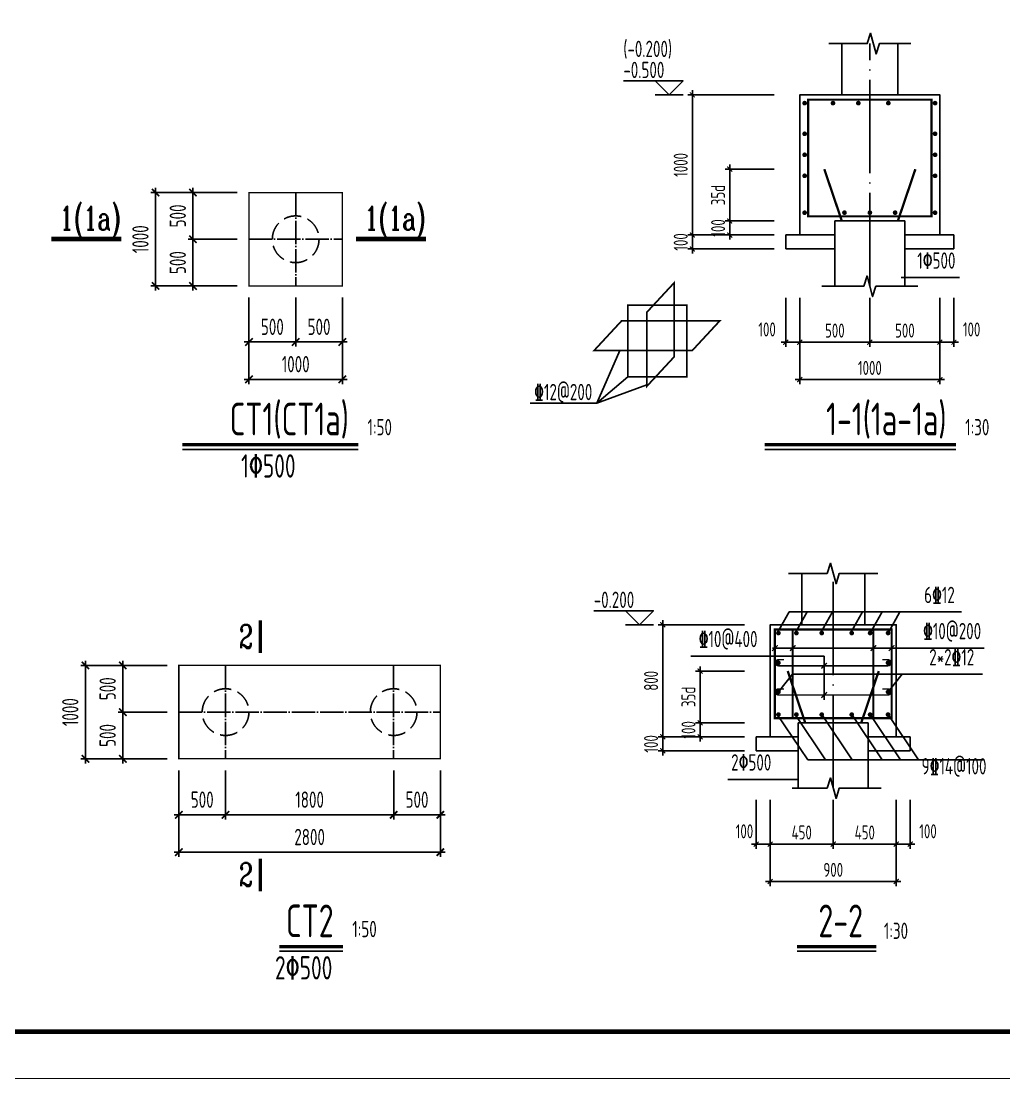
# Model space of a CAD drawing. Extents: x 297659 to 993057, y 192802 to 252212.
# Drawn here: x 608601 to 629644, y 192812 to 215464 of the extents above; entities that cross this region are included whole.
import ezdxf
from ezdxf.enums import TextEntityAlignment as Align

# ---------------------------------------------------------------- set-up
doc = ezdxf.new("R2010")
doc.units = 0
doc.header["$LTSCALE"] = 1000
doc.linetypes.add('DASH', pattern=[0.35, 0.25, -0.1])
doc.linetypes.add('DOTE', pattern=[2.42, 2, -0.2, 0.02, -0.2])
doc.layers.get('0').update_dxf_attribs({"linetype": 'CONTINUOUS'})
doc.layers.get('DEFPOINTS').update_dxf_attribs({"linetype": 'CONTINUOUS'})
for name, color, linetype in [('AXIS', 8, 'DOTE'), ('COLU', 7, 'CONTINUOUS'), ('CT', 255, 'CONTINUOUS'), ('DIM', 3, 'CONTINUOUS'), ('FRAME', 3, 'CONTINUOUS'), ('TEXT', 7, 'CONTINUOUS'), ('THIN', 7, 'CONTINUOUS'), ('ZJ', 1, 'CONTINUOUS'), ('填充', 8, 'CONTINUOUS')]:
    doc.layers.add(name, color=color, linetype=linetype)
doc.layers.add('rein', color=1, linetype='CONTINUOUS', lineweight=18)
doc.styles.add('COMPLEX', font='COMPLEX')
doc.styles.add('TSSD_Dimension', font='tssdeng.shx', dxfattribs={"width": 0.7, "bigfont": 'hztxt.shx'})
doc.styles.add('TSSD_Label', font='tssdeng.shx', dxfattribs={"width": 0.7, "bigfont": 'aHzTXT.shx'})
doc.styles.add('TSSD_Rein', font='tssdeng.shx', dxfattribs={"width": 0.7, "bigfont": 'hztxt.shx'})
doc.dimstyles.new('TSSD_30_100', dxfattribs={"dimtxt": 300, "dimasz": 100, "dimexe": 100, "dimexo": 250, "dimgap": 100, "dimtad": 1, "dimdec": 0, "dimlfac": 0.333333, "dimzin": 0, "dimdsep": 46, "dimtxsty": 'TSSD_Dimension', "dimblk": 'ARCHTICK', "dimcen": 0, "dimdle": 100, "dimclrt": 7, "dimadec": 0, "dimazin": 0, "dimtfac": 1, "dimtdec": 0, "dimtix": 1, "dimtmove": 2, "dimatfit": 3, "dimfxl": 100, "dimtolj": 1, "dimtzin": 0, "dimarcsym": 0})
doc.dimstyles.new('TSSD_50_100', dxfattribs={"dimtxt": 350, "dimasz": 150, "dimexe": 100, "dimexo": 250, "dimgap": 150, "dimtad": 1, "dimdec": 0, "dimlfac": 0.5, "dimzin": 0, "dimdsep": 46, "dimtxsty": 'TSSD_Dimension', "dimblk": 'ARCHTICK', "dimcen": 0, "dimdle": 100, "dimclrd": 3, "dimclre": 3, "dimclrt": 7, "dimadec": 0, "dimazin": 0, "dimtfac": 1, "dimtdec": 0, "dimtix": 1, "dimtmove": 2, "dimatfit": 3, "dimfxl": 100, "dimtolj": 1, "dimtzin": 0, "dimarcsym": 0})

# ---------------------------------------------------------------- blocks, each defined once
blk = doc.blocks.new('A$C2F0C53E4')
at = {"layer": 'FRAME'}
for points in [[(10, 42010, 20, 20, 0), (10, 10, 20, 20, 0), (59410, 10, 20, 20, 0), (59410, 42010, 20, 20, 0)], [(2510, 41010, 100, 100, 0), (2510, 1010, 100, 100, 0), (58410, 1010, 100, 100, 0), (58410, 41010, 100, 100, 0)]]:
    blk.add_lwpolyline(points, format="xyseb", close=True, dxfattribs=at)
blk = doc.blocks.new('_ARCHTICK')
at = {"color": 0}
blk.add_lwpolyline([(-0.53, -0.53, 0.25, 0.25, 0), (0.53, 0.53, 0.5, 0.5, 0)], format="xyseb", dxfattribs=at)
blk = doc.blocks.new('*D22')
at = {"layer": 'DEFPOINTS', "color": 0}
for p in [(613480, 209793), (614480, 209793), (613480, 208593)]:
    blk.add_point(p, dxfattribs=at)
at = {"layer": 'DIM', "color": 3, "lineweight": -2}
for p, q in [((613480, 209543), (613480, 208493)), ((614480, 209543), (614480, 208493)), ((614580, 208593), (613380, 208593))]:
    blk.add_line(p, q, dxfattribs=at)
at = {"layer": 'DIM', "color": 3, "lineweight": -2, "xscale": 150, "yscale": 150, "zscale": 150, "rotation": 180}
blk.add_blockref('_ARCHTICK', (613480, 208593), dxfattribs=at)
at = {"layer": 'DIM', "color": 3, "lineweight": -2, "xscale": 150, "yscale": 150, "zscale": 150}
blk.add_blockref('_ARCHTICK', (614480, 208593), dxfattribs=at)
at = {"layer": 'DIM', "color": 7, "insert": (613980, 208918), "char_height": 350, "attachment_point": 5, "style": 'TSSD_Dimension'}
blk.add_mtext('\\A1;500', dxfattribs=at)
blk = doc.blocks.new('*D23')
at = {"layer": 'DEFPOINTS', "color": 0}
for p in [(614480, 209793), (615480, 209793), (615480, 208593)]:
    blk.add_point(p, dxfattribs=at)
at = {"layer": 'DIM', "color": 3, "lineweight": -2}
for p, q in [((614480, 209543), (614480, 208493)), ((615480, 209543), (615480, 208493)), ((614380, 208593), (615580, 208593))]:
    blk.add_line(p, q, dxfattribs=at)
at = {"layer": 'DIM', "color": 3, "lineweight": -2, "xscale": 150, "yscale": 150, "zscale": 150, "rotation": 180}
blk.add_blockref('_ARCHTICK', (614480, 208593), dxfattribs=at)
at = {"layer": 'DIM', "color": 3, "lineweight": -2, "xscale": 150, "yscale": 150, "zscale": 150}
blk.add_blockref('_ARCHTICK', (615480, 208593), dxfattribs=at)
at = {"layer": 'DIM', "color": 7, "insert": (614980, 208918), "char_height": 350, "attachment_point": 5, "style": 'TSSD_Dimension'}
blk.add_mtext('\\A1;500', dxfattribs=at)
blk = doc.blocks.new('*D24')
at = {"layer": 'DEFPOINTS', "color": 0}
for p in [(613480, 209793), (615480, 209793), (615480, 207793)]:
    blk.add_point(p, dxfattribs=at)
at = {"layer": 'DIM', "color": 3, "lineweight": -2}
for p, q in [((613480, 209543), (613480, 207693)), ((615480, 209543), (615480, 207693)), ((613380, 207793), (615580, 207793))]:
    blk.add_line(p, q, dxfattribs=at)
at = {"layer": 'DIM', "color": 3, "lineweight": -2, "xscale": 150, "yscale": 150, "zscale": 150, "rotation": 180}
blk.add_blockref('_ARCHTICK', (613480, 207793), dxfattribs=at)
at = {"layer": 'DIM', "color": 3, "lineweight": -2, "xscale": 150, "yscale": 150, "zscale": 150}
blk.add_blockref('_ARCHTICK', (615480, 207793), dxfattribs=at)
at = {"layer": 'DIM', "color": 7, "insert": (614480, 208118), "char_height": 350, "attachment_point": 5, "style": 'TSSD_Dimension'}
blk.add_mtext('\\A1;1000', dxfattribs=at)
blk = doc.blocks.new('*D25')
at = {"layer": 'DEFPOINTS', "color": 0}
for p in [(612280, 211793), (613480, 211793), (613480, 210793)]:
    blk.add_point(p, dxfattribs=at)
at = {"layer": 'DIM', "color": 3, "lineweight": -2}
for p, q in [((612280, 210693), (612280, 211893)), ((613230, 211793), (612180, 211793)), ((613230, 210793), (612180, 210793))]:
    blk.add_line(p, q, dxfattribs=at)
at = {"layer": 'DIM', "color": 3, "lineweight": -2, "xscale": 150, "yscale": 150, "zscale": 150}
for p, rotation in [((612280, 211793), 90), ((612280, 210793), 270)]:
    blk.add_blockref('_ARCHTICK', p, dxfattribs=dict(at, rotation=rotation))
at = {"layer": 'DIM', "color": 7, "insert": (611955, 211293), "char_height": 350, "attachment_point": 5, "rotation": 90, "style": 'TSSD_Dimension'}
blk.add_mtext('\\A1;500', dxfattribs=at)
blk = doc.blocks.new('*D26')
at = {"layer": 'DEFPOINTS', "color": 0}
for p in [(613480, 210793), (612280, 209793), (613480, 209793)]:
    blk.add_point(p, dxfattribs=at)
at = {"layer": 'DIM', "color": 3, "lineweight": -2}
for p, q in [((613230, 210793), (612180, 210793)), ((612280, 210893), (612280, 209693)), ((613230, 209793), (612180, 209793))]:
    blk.add_line(p, q, dxfattribs=at)
at = {"layer": 'DIM', "color": 3, "lineweight": -2, "xscale": 150, "yscale": 150, "zscale": 150}
for p, rotation in [((612280, 210793), 90), ((612280, 209793), 270)]:
    blk.add_blockref('_ARCHTICK', p, dxfattribs=dict(at, rotation=rotation))
at = {"layer": 'DIM', "color": 7, "insert": (611955, 210293), "char_height": 350, "attachment_point": 5, "rotation": 90, "style": 'TSSD_Dimension'}
blk.add_mtext('\\A1;500', dxfattribs=at)
blk = doc.blocks.new('*D27')
at = {"layer": 'DEFPOINTS', "color": 0}
for p in [(613480, 211793), (611480, 209793), (613480, 209793)]:
    blk.add_point(p, dxfattribs=at)
at = {"layer": 'DIM', "color": 3, "lineweight": -2}
for p, q in [((611480, 211893), (611480, 209693)), ((613230, 211793), (611380, 211793)), ((613230, 209793), (611380, 209793))]:
    blk.add_line(p, q, dxfattribs=at)
at = {"layer": 'DIM', "color": 3, "lineweight": -2, "xscale": 150, "yscale": 150, "zscale": 150}
for p, rotation in [((611480, 211793), 90), ((611480, 209793), 270)]:
    blk.add_blockref('_ARCHTICK', p, dxfattribs=dict(at, rotation=rotation))
at = {"layer": 'DIM', "color": 7, "insert": (611155, 210793), "char_height": 350, "attachment_point": 5, "rotation": 90, "style": 'TSSD_Dimension'}
blk.add_mtext('\\A1;1000', dxfattribs=at)
blk = doc.blocks.new('*D28')
at = {"layer": 'DEFPOINTS', "color": 0}
for p in [(622975, 210885), (624975, 210885), (624975, 210585)]:
    blk.add_point(p, dxfattribs=at)
at = {"layer": 'DIM', "color": 0, "lineweight": -2}
for p, q in [((622975, 210885), (622975, 210985)), ((624725, 210885), (622875, 210885)), ((622975, 210585), (622975, 210885)), ((624725, 210585), (622875, 210585)), ((622975, 210585), (622975, 210485))]:
    blk.add_line(p, q, dxfattribs=at)
at = {"layer": 'DIM', "color": 0, "lineweight": -2, "xscale": 100, "yscale": 100, "zscale": 100}
for p, rotation in [((622975, 210885), 270), ((622975, 210585), 90)]:
    blk.add_blockref('_ARCHTICK', p, dxfattribs=dict(at, rotation=rotation))
at = {"layer": 'DIM', "color": 7, "insert": (622725, 210735), "char_height": 300, "attachment_point": 5, "rotation": 90, "style": 'TSSD_Dimension'}
blk.add_mtext('\\A1;100', dxfattribs=at)
blk = doc.blocks.new('*D29')
at = {"layer": 'DEFPOINTS', "color": 0}
for p in [(623775, 211185), (624975, 211185), (624975, 210885)]:
    blk.add_point(p, dxfattribs=at)
at = {"layer": 'DIM', "color": 0, "lineweight": -2}
for p, q in [((624725, 211185), (623675, 211185)), ((623775, 211185), (623775, 211285)), ((623775, 210885), (623775, 211185)), ((624725, 210885), (623675, 210885)), ((623775, 210885), (623775, 210785))]:
    blk.add_line(p, q, dxfattribs=at)
at = {"layer": 'DIM', "color": 0, "lineweight": -2, "xscale": 100, "yscale": 100, "zscale": 100}
for p, rotation in [((623775, 211185), 270), ((623775, 210885), 90)]:
    blk.add_blockref('_ARCHTICK', p, dxfattribs=dict(at, rotation=rotation))
at = {"layer": 'DIM', "color": 7, "insert": (623525, 211035), "char_height": 300, "attachment_point": 5, "rotation": 90, "style": 'TSSD_Dimension'}
blk.add_mtext('\\A1;100', dxfattribs=at)
blk = doc.blocks.new('*D30')
at = {"layer": 'DEFPOINTS', "color": 0}
for p in [(622975, 213885), (624975, 213885), (624975, 210885)]:
    blk.add_point(p, dxfattribs=at)
at = {"layer": 'DIM', "color": 0, "lineweight": -2}
for p, q in [((624725, 213885), (622875, 213885)), ((622975, 210785), (622975, 213985)), ((624725, 210885), (622875, 210885))]:
    blk.add_line(p, q, dxfattribs=at)
at = {"layer": 'DIM', "color": 0, "lineweight": -2, "xscale": 100, "yscale": 100, "zscale": 100}
for p, rotation in [((622975, 213885), 90), ((622975, 210885), 270)]:
    blk.add_blockref('_ARCHTICK', p, dxfattribs=dict(at, rotation=rotation))
at = {"layer": 'DIM', "color": 7, "insert": (622725, 212385), "char_height": 300, "attachment_point": 5, "rotation": 90, "style": 'TSSD_Dimension'}
blk.add_mtext('\\A1;1000', dxfattribs=at)
blk = doc.blocks.new('*D31')
at = {"layer": 'DEFPOINTS', "color": 0}
for p in [(623775, 212294), (624975, 212294), (624975, 211185)]:
    blk.add_point(p, dxfattribs=at)
at = {"layer": 'DIM', "color": 0, "lineweight": -2}
for p, q in [((624725, 212294), (623675, 212294)), ((623775, 211085), (623775, 212394)), ((624725, 211185), (623675, 211185))]:
    blk.add_line(p, q, dxfattribs=at)
at = {"layer": 'DIM', "color": 0, "lineweight": -2, "xscale": 100, "yscale": 100, "zscale": 100}
for p, rotation in [((623775, 212294), 90), ((623775, 211185), 270)]:
    blk.add_blockref('_ARCHTICK', p, dxfattribs=dict(at, rotation=rotation))
at = {"layer": 'DIM', "color": 7, "insert": (623525, 211739), "char_height": 300, "attachment_point": 5, "rotation": 90, "style": 'TSSD_Dimension'}
blk.add_mtext('\\A1;35d', dxfattribs=at)
blk = doc.blocks.new('*D32')
at = {"layer": 'DEFPOINTS', "color": 0}
for p in [(625275, 209787), (626775, 209787), (626775, 208587)]:
    blk.add_point(p, dxfattribs=at)
at = {"layer": 'DIM', "color": 0, "lineweight": -2}
for p, q in [((625275, 209537), (625275, 208487)), ((626775, 209537), (626775, 208487)), ((625175, 208587), (626875, 208587))]:
    blk.add_line(p, q, dxfattribs=at)
at = {"layer": 'DIM', "color": 0, "lineweight": -2, "xscale": 100, "yscale": 100, "zscale": 100, "rotation": 180}
blk.add_blockref('_ARCHTICK', (625275, 208587), dxfattribs=at)
at = {"layer": 'DIM', "color": 0, "lineweight": -2, "xscale": 100, "yscale": 100, "zscale": 100}
blk.add_blockref('_ARCHTICK', (626775, 208587), dxfattribs=at)
at = {"layer": 'DIM', "color": 7, "insert": (626025, 208837), "char_height": 300, "attachment_point": 5, "style": 'TSSD_Dimension'}
blk.add_mtext('\\A1;500', dxfattribs=at)
blk = doc.blocks.new('*D33')
at = {"layer": 'DEFPOINTS', "color": 0}
for p in [(626775, 209787), (628275, 209787), (628275, 208587)]:
    blk.add_point(p, dxfattribs=at)
at = {"layer": 'DIM', "color": 0, "lineweight": -2}
for p, q in [((626775, 209537), (626775, 208487)), ((628275, 209537), (628275, 208487)), ((626675, 208587), (628375, 208587))]:
    blk.add_line(p, q, dxfattribs=at)
at = {"layer": 'DIM', "color": 0, "lineweight": -2, "xscale": 100, "yscale": 100, "zscale": 100, "rotation": 180}
blk.add_blockref('_ARCHTICK', (626775, 208587), dxfattribs=at)
at = {"layer": 'DIM', "color": 0, "lineweight": -2, "xscale": 100, "yscale": 100, "zscale": 100}
blk.add_blockref('_ARCHTICK', (628275, 208587), dxfattribs=at)
at = {"layer": 'DIM', "color": 7, "insert": (627525, 208837), "char_height": 300, "attachment_point": 5, "style": 'TSSD_Dimension'}
blk.add_mtext('\\A1;500', dxfattribs=at)
blk = doc.blocks.new('*D34')
at = {"layer": 'DEFPOINTS', "color": 0}
for p in [(628275, 209787), (628575, 209787), (628275, 208587)]:
    blk.add_point(p, dxfattribs=at)
at = {"layer": 'DIM', "color": 0, "lineweight": -2}
for p, q in [((628275, 209537), (628275, 208487)), ((628575, 209537), (628575, 208487)), ((628675, 208587), (628175, 208587))]:
    blk.add_line(p, q, dxfattribs=at)
at = {"layer": 'DIM', "color": 0, "lineweight": -2, "xscale": 100, "yscale": 100, "zscale": 100, "rotation": 180}
blk.add_blockref('_ARCHTICK', (628275, 208587), dxfattribs=at)
at = {"layer": 'DIM', "color": 0, "lineweight": -2, "xscale": 100, "yscale": 100, "zscale": 100}
blk.add_blockref('_ARCHTICK', (628575, 208587), dxfattribs=at)
at = {"layer": 'DIM', "color": 7, "insert": (628954, 208862), "char_height": 300, "attachment_point": 5, "style": 'TSSD_Dimension'}
blk.add_mtext('\\A1;100', dxfattribs=at)
blk = doc.blocks.new('*D35')
at = {"layer": 'DEFPOINTS', "color": 0}
for p in [(624975, 209787), (625275, 209787), (625275, 208587)]:
    blk.add_point(p, dxfattribs=at)
at = {"layer": 'DIM', "color": 0, "lineweight": -2}
for p, q in [((624975, 209537), (624975, 208487)), ((625275, 209537), (625275, 208487)), ((624875, 208587), (625375, 208587))]:
    blk.add_line(p, q, dxfattribs=at)
at = {"layer": 'DIM', "color": 0, "lineweight": -2, "xscale": 100, "yscale": 100, "zscale": 100, "rotation": 180}
blk.add_blockref('_ARCHTICK', (624975, 208587), dxfattribs=at)
at = {"layer": 'DIM', "color": 0, "lineweight": -2, "xscale": 100, "yscale": 100, "zscale": 100}
blk.add_blockref('_ARCHTICK', (625275, 208587), dxfattribs=at)
at = {"layer": 'DIM', "color": 7, "insert": (624574, 208862), "char_height": 300, "attachment_point": 5, "style": 'TSSD_Dimension'}
blk.add_mtext('\\A1;100', dxfattribs=at)
blk = doc.blocks.new('*D36')
at = {"layer": 'DEFPOINTS', "color": 0}
for p in [(625275, 209787), (628275, 209787), (628275, 207787)]:
    blk.add_point(p, dxfattribs=at)
at = {"layer": 'DIM', "color": 0, "lineweight": -2}
for p, q in [((625275, 209537), (625275, 207687)), ((628275, 209537), (628275, 207687)), ((625175, 207787), (628375, 207787))]:
    blk.add_line(p, q, dxfattribs=at)
at = {"layer": 'DIM', "color": 0, "lineweight": -2, "xscale": 100, "yscale": 100, "zscale": 100, "rotation": 180}
blk.add_blockref('_ARCHTICK', (625275, 207787), dxfattribs=at)
at = {"layer": 'DIM', "color": 0, "lineweight": -2, "xscale": 100, "yscale": 100, "zscale": 100}
blk.add_blockref('_ARCHTICK', (628275, 207787), dxfattribs=at)
at = {"layer": 'DIM', "color": 7, "insert": (626775, 208037), "char_height": 300, "attachment_point": 5, "style": 'TSSD_Dimension'}
blk.add_mtext('\\A1;1000', dxfattribs=at)
blk = doc.blocks.new('*D61')
at = {"layer": 'DEFPOINTS', "color": 0}
for p in [(611978, 199666), (612978, 199666), (611978, 198466)]:
    blk.add_point(p, dxfattribs=at)
at = {"layer": 'DIM', "color": 3, "lineweight": -2}
for p, q in [((611978, 199416), (611978, 198366)), ((612978, 199416), (612978, 198366)), ((613078, 198466), (611878, 198466))]:
    blk.add_line(p, q, dxfattribs=at)
at = {"layer": 'DIM', "color": 3, "lineweight": -2, "xscale": 150, "yscale": 150, "zscale": 150, "rotation": 180}
blk.add_blockref('_ARCHTICK', (611978, 198466), dxfattribs=at)
at = {"layer": 'DIM', "color": 3, "lineweight": -2, "xscale": 150, "yscale": 150, "zscale": 150}
blk.add_blockref('_ARCHTICK', (612978, 198466), dxfattribs=at)
at = {"layer": 'DIM', "color": 7, "insert": (612478, 198791), "char_height": 350, "attachment_point": 5, "style": 'TSSD_Dimension'}
blk.add_mtext('\\A1;500', dxfattribs=at)
blk = doc.blocks.new('*D62')
at = {"layer": 'DEFPOINTS', "color": 0}
for p in [(616578, 199666), (617578, 199666), (617578, 198466)]:
    blk.add_point(p, dxfattribs=at)
at = {"layer": 'DIM', "color": 3, "lineweight": -2}
for p, q in [((616578, 199416), (616578, 198366)), ((617578, 199416), (617578, 198366)), ((616478, 198466), (617678, 198466))]:
    blk.add_line(p, q, dxfattribs=at)
at = {"layer": 'DIM', "color": 3, "lineweight": -2, "xscale": 150, "yscale": 150, "zscale": 150, "rotation": 180}
blk.add_blockref('_ARCHTICK', (616578, 198466), dxfattribs=at)
at = {"layer": 'DIM', "color": 3, "lineweight": -2, "xscale": 150, "yscale": 150, "zscale": 150}
blk.add_blockref('_ARCHTICK', (617578, 198466), dxfattribs=at)
at = {"layer": 'DIM', "color": 7, "insert": (617078, 198791), "char_height": 350, "attachment_point": 5, "style": 'TSSD_Dimension'}
blk.add_mtext('\\A1;500', dxfattribs=at)
blk = doc.blocks.new('*D63')
at = {"layer": 'DEFPOINTS', "color": 0}
for p in [(611978, 199666), (617578, 199666), (617578, 197666)]:
    blk.add_point(p, dxfattribs=at)
at = {"layer": 'DIM', "color": 3, "lineweight": -2}
for p, q in [((611978, 199416), (611978, 197566)), ((617578, 199416), (617578, 197566)), ((611878, 197666), (617678, 197666))]:
    blk.add_line(p, q, dxfattribs=at)
at = {"layer": 'DIM', "color": 3, "lineweight": -2, "xscale": 150, "yscale": 150, "zscale": 150, "rotation": 180}
blk.add_blockref('_ARCHTICK', (611978, 197666), dxfattribs=at)
at = {"layer": 'DIM', "color": 3, "lineweight": -2, "xscale": 150, "yscale": 150, "zscale": 150}
blk.add_blockref('_ARCHTICK', (617578, 197666), dxfattribs=at)
at = {"layer": 'DIM', "color": 7, "insert": (614778, 197991), "char_height": 350, "attachment_point": 5, "style": 'TSSD_Dimension'}
blk.add_mtext('\\A1;2800', dxfattribs=at)
blk = doc.blocks.new('*D64')
at = {"layer": 'DEFPOINTS', "color": 0}
for p in [(610778, 201666), (611978, 201666), (611978, 200666)]:
    blk.add_point(p, dxfattribs=at)
at = {"layer": 'DIM', "color": 3, "lineweight": -2}
for p, q in [((611728, 201666), (610678, 201666)), ((610778, 200566), (610778, 201766)), ((611728, 200666), (610678, 200666))]:
    blk.add_line(p, q, dxfattribs=at)
at = {"layer": 'DIM', "color": 3, "lineweight": -2, "xscale": 150, "yscale": 150, "zscale": 150}
for p, rotation in [((610778, 201666), 90), ((610778, 200666), 270)]:
    blk.add_blockref('_ARCHTICK', p, dxfattribs=dict(at, rotation=rotation))
at = {"layer": 'DIM', "color": 7, "insert": (610453, 201166), "char_height": 350, "attachment_point": 5, "rotation": 90, "style": 'TSSD_Dimension'}
blk.add_mtext('\\A1;500', dxfattribs=at)
blk = doc.blocks.new('*D65')
at = {"layer": 'DEFPOINTS', "color": 0}
for p in [(611978, 200666), (610778, 199666), (611978, 199666)]:
    blk.add_point(p, dxfattribs=at)
at = {"layer": 'DIM', "color": 3, "lineweight": -2}
for p, q in [((610778, 200766), (610778, 199566)), ((611728, 200666), (610678, 200666)), ((611728, 199666), (610678, 199666))]:
    blk.add_line(p, q, dxfattribs=at)
at = {"layer": 'DIM', "color": 3, "lineweight": -2, "xscale": 150, "yscale": 150, "zscale": 150}
for p, rotation in [((610778, 200666), 90), ((610778, 199666), 270)]:
    blk.add_blockref('_ARCHTICK', p, dxfattribs=dict(at, rotation=rotation))
at = {"layer": 'DIM', "color": 7, "insert": (610453, 200166), "char_height": 350, "attachment_point": 5, "rotation": 90, "style": 'TSSD_Dimension'}
blk.add_mtext('\\A1;500', dxfattribs=at)
blk = doc.blocks.new('*D66')
at = {"layer": 'DEFPOINTS', "color": 0}
for p in [(611978, 201666), (609978, 199666), (611978, 199666)]:
    blk.add_point(p, dxfattribs=at)
at = {"layer": 'DIM', "color": 3, "lineweight": -2}
for p, q in [((611728, 201666), (609878, 201666)), ((609978, 201766), (609978, 199566)), ((611728, 199666), (609878, 199666))]:
    blk.add_line(p, q, dxfattribs=at)
at = {"layer": 'DIM', "color": 3, "lineweight": -2, "xscale": 150, "yscale": 150, "zscale": 150}
for p, rotation in [((609978, 201666), 90), ((609978, 199666), 270)]:
    blk.add_blockref('_ARCHTICK', p, dxfattribs=dict(at, rotation=rotation))
at = {"layer": 'DIM', "color": 7, "insert": (609653, 200666), "char_height": 350, "attachment_point": 5, "rotation": 90, "style": 'TSSD_Dimension'}
blk.add_mtext('\\A1;1000', dxfattribs=at)
blk = doc.blocks.new('*D67')
at = {"layer": 'DEFPOINTS', "color": 0}
for p in [(612978, 199666), (616578, 199666), (616578, 198466)]:
    blk.add_point(p, dxfattribs=at)
at = {"layer": 'DIM', "color": 3, "lineweight": -2}
for p, q in [((612978, 199416), (612978, 198366)), ((616578, 199416), (616578, 198366)), ((612878, 198466), (616678, 198466))]:
    blk.add_line(p, q, dxfattribs=at)
at = {"layer": 'DIM', "color": 3, "lineweight": -2, "xscale": 150, "yscale": 150, "zscale": 150, "rotation": 180}
blk.add_blockref('_ARCHTICK', (612978, 198466), dxfattribs=at)
at = {"layer": 'DIM', "color": 3, "lineweight": -2, "xscale": 150, "yscale": 150, "zscale": 150}
blk.add_blockref('_ARCHTICK', (616578, 198466), dxfattribs=at)
at = {"layer": 'DIM', "color": 7, "insert": (614778, 198791), "char_height": 350, "attachment_point": 5, "style": 'TSSD_Dimension'}
blk.add_mtext('\\A1;1800', dxfattribs=at)
blk = doc.blocks.new('*D68')
at = {"layer": 'DEFPOINTS', "color": 0}
for p in [(622340, 200136), (624341, 200136), (624341, 199836)]:
    blk.add_point(p, dxfattribs=at)
at = {"layer": 'DIM', "color": 0, "lineweight": -2}
for p, q in [((624091, 200136), (622240, 200136)), ((622340, 200136), (622340, 200236)), ((622340, 199836), (622340, 200136)), ((624091, 199836), (622240, 199836)), ((622340, 199836), (622340, 199736))]:
    blk.add_line(p, q, dxfattribs=at)
at = {"layer": 'DIM', "color": 0, "lineweight": -2, "xscale": 100, "yscale": 100, "zscale": 100}
for p, rotation in [((622340, 200136), 270), ((622340, 199836), 90)]:
    blk.add_blockref('_ARCHTICK', p, dxfattribs=dict(at, rotation=rotation))
at = {"layer": 'DIM', "color": 7, "insert": (622090, 199986), "char_height": 300, "attachment_point": 5, "rotation": 90, "style": 'TSSD_Dimension'}
blk.add_mtext('\\A1;100', dxfattribs=at)
blk = doc.blocks.new('*D69')
at = {"layer": 'DEFPOINTS', "color": 0}
for p in [(623141, 200436), (624341, 200436), (624341, 200136)]:
    blk.add_point(p, dxfattribs=at)
at = {"layer": 'DIM', "color": 0, "lineweight": -2}
for p, q in [((623141, 200436), (623141, 200536)), ((624091, 200436), (623041, 200436)), ((623141, 200136), (623141, 200436)), ((624091, 200136), (623041, 200136)), ((623141, 200136), (623141, 200036))]:
    blk.add_line(p, q, dxfattribs=at)
at = {"layer": 'DIM', "color": 0, "lineweight": -2, "xscale": 100, "yscale": 100, "zscale": 100}
for p, rotation in [((623141, 200436), 270), ((623141, 200136), 90)]:
    blk.add_blockref('_ARCHTICK', p, dxfattribs=dict(at, rotation=rotation))
at = {"layer": 'DIM', "color": 7, "insert": (622891, 200286), "char_height": 300, "attachment_point": 5, "rotation": 90, "style": 'TSSD_Dimension'}
blk.add_mtext('\\A1;100', dxfattribs=at)
blk = doc.blocks.new('*D70')
at = {"layer": 'DEFPOINTS', "color": 0}
for p in [(622340, 202536), (624341, 202536), (624341, 200136)]:
    blk.add_point(p, dxfattribs=at)
at = {"layer": 'DIM', "color": 0, "lineweight": -2}
for p, q in [((624091, 202536), (622240, 202536)), ((622340, 200036), (622340, 202636)), ((624091, 200136), (622240, 200136))]:
    blk.add_line(p, q, dxfattribs=at)
at = {"layer": 'DIM', "color": 0, "lineweight": -2, "xscale": 100, "yscale": 100, "zscale": 100}
for p, rotation in [((622340, 202536), 90), ((622340, 200136), 270)]:
    blk.add_blockref('_ARCHTICK', p, dxfattribs=dict(at, rotation=rotation))
at = {"layer": 'DIM', "color": 7, "insert": (622090, 201336), "char_height": 300, "attachment_point": 5, "rotation": 90, "style": 'TSSD_Dimension'}
blk.add_mtext('\\A1;800', dxfattribs=at)
blk = doc.blocks.new('*D71')
at = {"layer": 'DEFPOINTS', "color": 0}
for p in [(623141, 201545), (624341, 201545), (624341, 200436)]:
    blk.add_point(p, dxfattribs=at)
at = {"layer": 'DIM', "color": 0, "lineweight": -2}
for p, q in [((623141, 200336), (623141, 201645)), ((624091, 201545), (623041, 201545)), ((624091, 200436), (623041, 200436))]:
    blk.add_line(p, q, dxfattribs=at)
at = {"layer": 'DIM', "color": 0, "lineweight": -2, "xscale": 100, "yscale": 100, "zscale": 100}
for p, rotation in [((623141, 201545), 90), ((623141, 200436), 270)]:
    blk.add_blockref('_ARCHTICK', p, dxfattribs=dict(at, rotation=rotation))
at = {"layer": 'DIM', "color": 7, "insert": (622891, 200991), "char_height": 300, "attachment_point": 5, "rotation": 90, "style": 'TSSD_Dimension'}
blk.add_mtext('\\A1;35d', dxfattribs=at)
blk = doc.blocks.new('*D72')
at = {"layer": 'DEFPOINTS', "color": 0}
for p in [(624641, 199038), (625991, 199038), (625991, 197838)]:
    blk.add_point(p, dxfattribs=at)
at = {"layer": 'DIM', "color": 0, "lineweight": -2}
for p, q in [((624641, 198788), (624641, 197738)), ((625991, 198788), (625991, 197738)), ((624541, 197838), (626091, 197838))]:
    blk.add_line(p, q, dxfattribs=at)
at = {"layer": 'DIM', "color": 0, "lineweight": -2, "xscale": 100, "yscale": 100, "zscale": 100, "rotation": 180}
blk.add_blockref('_ARCHTICK', (624641, 197838), dxfattribs=at)
at = {"layer": 'DIM', "color": 0, "lineweight": -2, "xscale": 100, "yscale": 100, "zscale": 100}
blk.add_blockref('_ARCHTICK', (625991, 197838), dxfattribs=at)
at = {"layer": 'DIM', "color": 7, "insert": (625316, 198088), "char_height": 300, "attachment_point": 5, "style": 'TSSD_Dimension'}
blk.add_mtext('\\A1;450', dxfattribs=at)
blk = doc.blocks.new('*D73')
at = {"layer": 'DEFPOINTS', "color": 0}
for p in [(625991, 199038), (627341, 199038), (627341, 197838)]:
    blk.add_point(p, dxfattribs=at)
at = {"layer": 'DIM', "color": 0, "lineweight": -2}
for p, q in [((625991, 198788), (625991, 197738)), ((627341, 198788), (627341, 197738)), ((625891, 197838), (627441, 197838))]:
    blk.add_line(p, q, dxfattribs=at)
at = {"layer": 'DIM', "color": 0, "lineweight": -2, "xscale": 100, "yscale": 100, "zscale": 100, "rotation": 180}
blk.add_blockref('_ARCHTICK', (625991, 197838), dxfattribs=at)
at = {"layer": 'DIM', "color": 0, "lineweight": -2, "xscale": 100, "yscale": 100, "zscale": 100}
blk.add_blockref('_ARCHTICK', (627341, 197838), dxfattribs=at)
at = {"layer": 'DIM', "color": 7, "insert": (626666, 198088), "char_height": 300, "attachment_point": 5, "style": 'TSSD_Dimension'}
blk.add_mtext('\\A1;450', dxfattribs=at)
blk = doc.blocks.new('*D74')
at = {"layer": 'DEFPOINTS', "color": 0}
for p in [(627341, 199038), (627641, 199038), (627341, 197838)]:
    blk.add_point(p, dxfattribs=at)
at = {"layer": 'DIM', "color": 0, "lineweight": -2}
for p, q in [((627341, 198788), (627341, 197738)), ((627641, 198788), (627641, 197738)), ((627741, 197838), (627241, 197838))]:
    blk.add_line(p, q, dxfattribs=at)
at = {"layer": 'DIM', "color": 0, "lineweight": -2, "xscale": 100, "yscale": 100, "zscale": 100, "rotation": 180}
blk.add_blockref('_ARCHTICK', (627341, 197838), dxfattribs=at)
at = {"layer": 'DIM', "color": 0, "lineweight": -2, "xscale": 100, "yscale": 100, "zscale": 100}
blk.add_blockref('_ARCHTICK', (627641, 197838), dxfattribs=at)
at = {"layer": 'DIM', "color": 7, "insert": (628020, 198113), "char_height": 300, "attachment_point": 5, "style": 'TSSD_Dimension'}
blk.add_mtext('\\A1;100', dxfattribs=at)
blk = doc.blocks.new('*D75')
at = {"layer": 'DEFPOINTS', "color": 0}
for p in [(624341, 199038), (624641, 199038), (624641, 197838)]:
    blk.add_point(p, dxfattribs=at)
at = {"layer": 'DIM', "color": 0, "lineweight": -2}
for p, q in [((624341, 198788), (624341, 197738)), ((624641, 198788), (624641, 197738)), ((624241, 197838), (624741, 197838))]:
    blk.add_line(p, q, dxfattribs=at)
at = {"layer": 'DIM', "color": 0, "lineweight": -2, "xscale": 100, "yscale": 100, "zscale": 100, "rotation": 180}
blk.add_blockref('_ARCHTICK', (624341, 197838), dxfattribs=at)
at = {"layer": 'DIM', "color": 0, "lineweight": -2, "xscale": 100, "yscale": 100, "zscale": 100}
blk.add_blockref('_ARCHTICK', (624641, 197838), dxfattribs=at)
at = {"layer": 'DIM', "color": 7, "insert": (624090, 198113), "char_height": 300, "attachment_point": 5, "style": 'TSSD_Dimension'}
blk.add_mtext('\\A1;100', dxfattribs=at)
blk = doc.blocks.new('*D76')
at = {"layer": 'DEFPOINTS', "color": 0}
for p in [(624641, 199038), (627341, 199038), (627341, 197038)]:
    blk.add_point(p, dxfattribs=at)
at = {"layer": 'DIM', "color": 0, "lineweight": -2}
for p, q in [((624641, 198788), (624641, 196938)), ((627341, 198788), (627341, 196938)), ((624541, 197038), (627441, 197038))]:
    blk.add_line(p, q, dxfattribs=at)
at = {"layer": 'DIM', "color": 0, "lineweight": -2, "xscale": 100, "yscale": 100, "zscale": 100, "rotation": 180}
blk.add_blockref('_ARCHTICK', (624641, 197038), dxfattribs=at)
at = {"layer": 'DIM', "color": 0, "lineweight": -2, "xscale": 100, "yscale": 100, "zscale": 100}
blk.add_blockref('_ARCHTICK', (627341, 197038), dxfattribs=at)
at = {"layer": 'DIM', "color": 7, "insert": (625991, 197288), "char_height": 300, "attachment_point": 5, "style": 'TSSD_Dimension'}
blk.add_mtext('\\A1;900', dxfattribs=at)

msp = doc.modelspace()

# ---------------------------------------------------------------- linework, layer by layer
at = {"layer": 'AXIS'}
for p, q in [((626775.066, 209786.733), (626775.066, 214983.501)), ((625990.964, 199038.096), (625990.964, 203634.865))]:
    msp.add_line(p, q, dxfattribs=at)
at = {"layer": 'AXIS', "ltscale": 0.25}
for points in [[(614479.532, 211793.039), (614479.532, 209793.039)], [(613479.532, 210793.039), (615479.532, 210793.039)], [(612977.935, 201666.184), (612977.935, 199666.184)], [(616577.935, 201666.184), (616577.935, 199666.184)], [(611977.935, 200666.184), (617577.935, 200666.184)]]:
    msp.add_lwpolyline(points, dxfattribs=at)
at = {"layer": 'COLU'}
for p, q in [((626175.066, 213884.917), (626175.066, 214983.501)), ((627375.066, 213884.917), (627375.066, 214983.501)), ((625315.964, 202536.28), (625315.964, 203634.865)), ((626665.964, 202536.28), (626665.964, 203634.865))]:
    msp.add_line(p, q, dxfattribs=at)
at = {"layer": 'COLU', "const_width": 30}
msp.add_lwpolyline([(613479.532, 211793.039), (613479.532, 209793.039), (615479.532, 209793.039), (615479.532, 211793.039)], close=True, dxfattribs=at)
msp.add_lwpolyline([(617577.935, 199666.184), (617577.935, 199666.184), (617577.935, 201666.184), (611977.935, 201666.184), (611977.935, 199666.184), (617577.935, 199666.184)], dxfattribs=at)
at = {"layer": 'CT'}
for p, q in [((625275.066, 210884.917), (624975.066, 210884.917)), ((624975.066, 210884.917), (624975.066, 210584.917)), ((628275.066, 210884.917), (628575.066, 210884.917)), ((628575.066, 210884.917), (628575.066, 210584.917)), ((624975.066, 210584.917), (626025.066, 210584.917)), ((627525.066, 210584.917), (628575.066, 210584.917)), ((624640.964, 200136.28), (624340.964, 200136.28)), ((624340.964, 200136.28), (624340.964, 199836.28)), ((627340.964, 200136.28), (627640.964, 200136.28)), ((627640.964, 200136.28), (627640.964, 199836.28)), ((624340.964, 199836.28), (625240.964, 199836.28)), ((626740.964, 199836.28), (627640.964, 199836.28))]:
    msp.add_line(p, q, dxfattribs=at)
for points in [[(627525.066, 210884.917), (628275.066, 210884.917), (628275.066, 213884.917), (625275.066, 213884.917), (625275.066, 210884.917), (626025.066, 210884.917)], [(626740.964, 200136.28), (627340.964, 200136.28), (627340.964, 202536.28), (624640.964, 202536.28), (624640.964, 200136.28), (625240.964, 200136.28)]]:
    msp.add_lwpolyline(points, dxfattribs=at)
at = {"layer": 'rein', "const_width": 50}
for points in [[(625403.391, 213708.144, 1), (625353.391, 213708.144, 1)], [(625960.488, 213708.144, -1), (626010.488, 213708.144, -1)], [(626504.235, 213708.144, -1), (626554.235, 213708.144, -1)], [(627145.896, 213708.144, -1), (627195.896, 213708.144, -1)], [(628146.74, 213708.144, -1), (628196.74, 213708.144, -1)], [(625403.391, 213051.613, -1), (625353.391, 213051.613, -1)], [(628146.74, 213051.613, 1), (628196.74, 213051.613, 1)], [(625403.391, 212601.613, -1), (625353.391, 212601.613, -1)], [(628146.74, 212601.613, 1), (628196.74, 212601.613, 1)], [(625403.391, 212151.613, -1), (625353.391, 212151.613, -1)], [(628146.74, 212151.613, 1), (628196.74, 212151.613, 1)], [(625403.391, 211361.69, -1), (625353.391, 211361.69, -1)], [(626206.318, 211361.69, 1), (626256.318, 211361.69, 1)], [(626750.066, 211361.69, 1), (626800.066, 211361.69, 1)], [(627341.726, 211361.69, -1), (627291.726, 211361.69, -1)], [(628146.74, 211361.69, 1), (628196.74, 211361.69, 1)], [(624792.638, 202359.507, -1), (624842.638, 202359.507, -1)], [(625176.386, 202359.507, -1), (625226.386, 202359.507, -1)], [(625720.134, 202359.507, -1), (625770.134, 202359.507, -1)], [(626361.794, 202359.507, -1), (626411.794, 202359.507, -1)], [(626805.542, 202359.507, 1), (626755.542, 202359.507, 1)], [(627189.29, 202359.507, 1), (627139.29, 202359.507, 1)], [(624792.638, 201722.755, 1), (624842.638, 201722.755, 1)], [(627189.29, 201722.755, -1), (627139.29, 201722.755, -1)], [(624792.638, 201098.129, 1), (624842.638, 201098.129, 1)], [(627189.29, 201098.129, -1), (627139.29, 201098.129, -1)], [(624792.638, 200613.053, 1), (624842.638, 200613.053, 1)], [(625176.386, 200613.053, 1), (625226.386, 200613.053, 1)], [(625720.134, 200613.053, 1), (625770.134, 200613.053, 1)], [(626411.794, 200613.053, -1), (626361.794, 200613.053, -1)], [(626805.542, 200613.053, -1), (626755.542, 200613.053, -1)], [(627189.29, 200613.053, -1), (627139.29, 200613.053, -1)]]:
    msp.add_lwpolyline(points, format="xyb", close=True, dxfattribs=at)
at = {"layer": 'rein'}
for points, const_width in [([(628095.066, 211284.917), (628095.066, 211284.917), (628095.066, 213784.917), (625455.066, 213784.917), (625455.066, 211284.917), (628095.066, 211284.917)], 45), ([(626175.492, 211184.917), (625799.798, 212293.941), (625799.798, 212293.941)], 50), ([(627374.639, 211184.917), (627750.333, 212293.941), (627750.333, 212293.941)], 50), ([(621995.852, 207640.207), (622584.787, 208275.662), (622584.787, 209861.106), (621995.852, 209225.651), (621995.852, 207640.207)], 35.84), ([(621590.54, 209384.342), (622853.362, 209384.342), (622853.362, 207845.606), (621590.54, 207845.606), (621590.54, 209384.342)], 35.84), ([(622973.47, 208411.276), (620871.198, 208411.276), (621460.133, 209046.731), (623562.405, 209046.731), (622973.47, 208411.276)], 35.84), ([(627240.964, 200536.28), (627240.964, 200536.28), (627240.964, 202436.28), (624740.964, 202436.28), (624740.964, 200536.28), (627240.964, 200536.28)], 45), ([(626850.759, 200536.28), (626850.759, 200536.28), (626850.759, 202436.28), (625123.306, 202436.28), (625123.306, 200536.28), (626850.759, 200536.28)], 45), ([(625391.39, 200436.28), (625015.697, 201545.304), (625015.697, 201545.304)], 50), ([(626590.538, 200436.28), (626966.231, 201545.304), (626966.231, 201545.304)], 50)]:
    msp.add_lwpolyline(points, dxfattribs=dict(at, const_width=const_width))
at = {"layer": 'rein', "const_width": 30}
for points in [[(624937.638, 201787.755), (624817.638, 201787.755, 1), (624817.638, 201657.755), (627164.29, 201657.755, 1), (627164.29, 201787.755), (627044.29, 201787.755)], [(624937.638, 201163.129), (624817.638, 201163.129, 1), (624817.638, 201033.129), (627164.29, 201033.129, 1), (627164.29, 201163.129), (627044.29, 201163.129)]]:
    msp.add_lwpolyline(points, format="xyb", dxfattribs=at)
at = {"layer": 'TEXT'}
for p, q in [((627443.874, 209973.309), (628696.035, 209973.309)), ((620929.444, 207286.122), (621421.878, 208411.276)), ((621590.54, 207845.606), (620929.444, 207286.122)), ((621995.852, 207673.611), (620929.444, 207286.122)), ((620929.444, 207286.122), (619502.082, 207286.122)), ((612055.373, 206293.529), (615818.08, 206293.529)), ((624792.638, 202359.507), (625047.651, 202811.49)), ((625047.651, 202811.49), (628735.081, 202811.49)), ((625176.386, 202359.507), (625431.399, 202811.49)), ((625720.134, 202359.507), (625975.147, 202811.49)), ((626361.794, 202359.507), (626616.807, 202811.49)), ((626780.542, 202359.507), (627035.555, 202811.49)), ((627164.29, 202359.507), (627419.303, 202811.49)), ((625795.519, 201867.374), (622943.697, 201867.374)), ((624687.148, 202037.253), (629221.898, 202037.253)), ((625795.519, 200932.37), (625795.519, 201867.374)), ((624817.638, 201098.129), (625122.022, 201477.414)), ((625122.022, 201477.414), (629190.005, 201477.414)), ((627164.29, 201098.129), (627468.674, 201477.414)), ((624792.638, 200613.053), (625443.545, 199646.646)), ((625176.386, 200613.053), (625827.293, 199646.646)), ((625745.134, 200613.053), (626396.04, 199646.646)), ((626386.794, 200613.053), (627037.701, 199646.646)), ((626780.542, 200613.053), (627431.448, 199646.646)), ((627164.29, 200613.053), (627815.196, 199646.646)), ((625443.545, 199646.646), (629202.664, 199646.646)), ((623737.289, 199224.673), (625240.964, 199224.673)), ((614132.792, 195544.892), (615492.554, 195544.892))]:
    msp.add_line(p, q, dxfattribs=at)
at = {"layer": 'TEXT', "linetype": 'ByBlock'}
for p, q in [((624523.157, 206293.529), (628617.024, 206293.529)), ((625215.195, 195544.892), (626911.973, 195544.892))]:
    msp.add_line(p, q, dxfattribs=at)
at = {"layer": 'TEXT'}
for points, const_width in [([(609245.126, 210795.35), (610745.126, 210795.35)], 100), ([(615773.577, 210795.35), (617273.577, 210795.35)], 100), ([(615818.08, 206393.529), (612055.373, 206393.529)], 70), ([(628617.024, 206393.529), (624523.157, 206393.529)], 70), ([(615492.554, 195644.892), (614132.792, 195644.892)], 70), ([(626911.973, 195644.892), (625215.195, 195644.892)], 70)]:
    msp.add_lwpolyline(points, dxfattribs=dict(at, const_width=const_width))
at = {"layer": 'THIN'}
for points in [[(625895.066, 214983.501), (626720.066, 214983.501), (626790.066, 215203.501), (626910.066, 214763.501), (626980.066, 214983.501), (627655.066, 214983.501)], [(621496.13, 214184.917), (622774.592, 214184.917), (622474.592, 213884.917), (622174.592, 214184.917)], [(622174.592, 213884.917), (622774.592, 213884.917)], [(625745.066, 209786.733), (626645.066, 209786.733), (626715.066, 210006.733), (626835.066, 209566.733), (626905.066, 209786.733), (627805.066, 209786.733)], [(625035.964, 203634.865), (625860.964, 203634.865), (625930.964, 203854.865), (626050.964, 203414.865), (626120.964, 203634.865), (626945.964, 203634.865)], [(620862.029, 202836.28), (622140.49, 202836.28), (621840.49, 202536.28), (621540.49, 202836.28)], [(621540.49, 202536.28), (622140.49, 202536.28)], [(625110.964, 199038.096), (625860.964, 199038.096), (625930.964, 199258.096), (626050.964, 198818.096), (626120.964, 199038.096), (627020.964, 199038.096)]]:
    msp.add_lwpolyline(points, dxfattribs=at)
at = {"layer": 'THIN', "const_width": 70}
for points in [[(613721.785, 202629.432), (613721.785, 201929.43)], [(613721.785, 197530.673), (613721.785, 196830.671)]]:
    msp.add_lwpolyline(points, dxfattribs=at)
at = {"layer": 'ZJ', "linetype": 'ByBlock'}
for p, q in [((626025.066, 209786.733), (626025.066, 211184.917)), ((626025.066, 211184.917), (627525.066, 211184.917)), ((627525.066, 209786.733), (627525.066, 211184.917)), ((625240.964, 199038.096), (625240.964, 200436.28)), ((625240.964, 200436.28), (626740.964, 200436.28)), ((626740.964, 199038.096), (626740.964, 200436.28))]:
    msp.add_line(p, q, dxfattribs=at)
at = {"layer": 'ZJ', "linetype": 'DASH', "ltscale": 1.5}
for centre in [(614479.532, 210793.039), (612977.935, 200666.184), (616577.935, 200666.184)]:
    msp.add_circle(centre, 500, dxfattribs=at)

# ---------------------------------------------------------------- block references
at = {"layer": 'TEXT', "xscale": -112.5, "yscale": 112.5, "zscale": 112.5, "rotation": 270}
for p in [(624740.964, 202037.253), (625123.306, 202037.253), (626850.759, 202037.253), (627240.964, 202037.253), (625795.519, 201657.755), (625795.519, 201033.129)]:
    msp.add_blockref('_ARCHTICK', p, dxfattribs=at)
at = {"layer": '填充'}
msp.add_blockref('A$C2F0C53E4', (581836.971, 192811.708), dxfattribs=at)

# ---------------------------------------------------------------- texts
at = {"layer": 'TEXT', "width": 0.7}
for s, style, p in [('1(1a)', 'COMPLEX', (609422.503, 210994.97)), ('1(1a)', 'COMPLEX', (615950.954, 210994.97)), ('1%%130500', 'TSSD_Rein', (613310.292, 205688.24)), ('2%%130500', 'TSSD_Rein', (614036.581, 194939.603))]:
    msp.add_text(s, height=500, dxfattribs=dict(at, style=style)).set_placement(p)
at = {"layer": 'TEXT', "style": 'TSSD_Rein', "width": 0.7}
for s, p in [('1%%130500', (628199.448, 210056.957)), ('6\x8412', (628265.811, 202895.138)), ('\x8410@200', (628536.22, 202120.901)), ('\x8410@400', (623739.676, 201951.022)), ('2*2\x8412', (628529.147, 201561.062)), ('2%%130500', (624234.843, 199308.32)), ('9%%13214@100', (628577.94, 199226.46))]:
    msp.add_text(s, height=350, dxfattribs=at).set_placement(p, align=Align.BOTTOM_CENTER)
msp.add_text('%%13212@200', height=350, dxfattribs=at).set_placement((620831.197, 207346.122), align=Align.RIGHT)
at = {"layer": 'TEXT', "linetype": 'ByBlock', "style": 'TSSD_Rein', "width": 0.7}
for s, p in [('CT1(CT1a)', (615618.08, 206593.529)), ('1-1(1a-1a)', (628417.024, 206593.76)), ('CT2', (615292.554, 195844.892)), ('2-2', (626629.449, 195845.124))]:
    msp.add_text(s, height=700, dxfattribs=at).set_placement(p, align=Align.RIGHT)
at = {"layer": 'TEXT', "linetype": 'ByBlock', "width": 0.7}
for s, height, style, p in [('1:50', 350, 'TSSD_Rein', (616018.08, 206593.529)), ('1:30', 350, 'TSSD_Rein', (628817.024, 206593.529)), ('2', 500, 'COMPLEX', (613265.313, 202034.086)), ('2', 500, 'COMPLEX', (613265.313, 196935.327)), ('1:50', 350, 'TSSD_Rein', (615692.554, 195844.892)), ('1:30', 350, 'TSSD_Rein', (627076.119, 195807.093))]:
    msp.add_text(s, height=height, dxfattribs=dict(at, style=style)).set_placement(p)
at = {"layer": 'THIN', "style": 'TSSD_Label', "width": 0.7}
for s, p in [('(-0.200)', (621496.13, 214694.917)), ('-0.500', (621496.13, 214244.917)), ('-0.200', (620862.029, 202896.28))]:
    msp.add_text(s, height=350, dxfattribs=at).set_placement(p)

# ---------------------------------------------------------------- dimensions: what is measured, and where the dimension line sits
at = {"layer": 'DIM'}
dim = msp.add_linear_dim(base=(622974.592, 213884.917), p1=(624975.066, 210884.917), p2=(624975.066, 213884.917), angle=90, dimstyle='TSSD_30_100', override={"dimjust": 0}, dxfattribs=at)
dim.commit()
dim.dimension.update_dxf_attribs({"geometry": '*D30', "text_midpoint": (622724.592, 212384.917)})
for base, p1, p2, picture, middle in [((623774.602, 212293.941), (624975.066, 211184.917), (624975.066, 212293.941), '*D31', (623524.602, 211739.429)), ((623140.501, 201545.304), (624340.964, 200436.28), (624340.964, 201545.304), '*D71', (622890.501, 200990.792))]:
    dim = msp.add_linear_dim(base=base, p1=p1, p2=p2, angle=90, text='35d', dimstyle='TSSD_30_100', dxfattribs=at)
    dim.commit()
    dim.dimension.update_dxf_attribs({"geometry": picture, "text_midpoint": middle})
for base, p1, p2, angle, dimstyle, picture, middle in [((611479.532, 209793.039), (613479.532, 211793.039), (613479.532, 209793.039), 270, 'TSSD_50_100', '*D27', (611154.532, 210793.039)), ((612279.532, 211793.039), (613479.532, 210793.039), (613479.532, 211793.039), 270, 'TSSD_50_100', '*D25', (611954.532, 211293.039)), ((623774.602, 211184.917), (624975.066, 210884.917), (624975.066, 211184.917), 90, 'TSSD_30_100', '*D29', (623524.602, 211034.917)), ((622974.592, 210884.917), (624975.066, 210584.917), (624975.066, 210884.917), 90, 'TSSD_30_100', '*D28', (622724.592, 210734.917)), ((612279.532, 209793.039), (613479.532, 210793.039), (613479.532, 209793.039), 270, 'TSSD_50_100', '*D26', (611954.532, 210293.039)), ((622340.49, 202536.28), (624340.964, 200136.28), (624340.964, 202536.28), 90, 'TSSD_30_100', '*D70', (622090.49, 201336.28)), ((609977.935, 199666.184), (611977.935, 201666.184), (611977.935, 199666.184), 270, 'TSSD_50_100', '*D66', (609652.935, 200666.184)), ((610777.935, 201666.184), (611977.935, 200666.184), (611977.935, 201666.184), 270, 'TSSD_50_100', '*D64', (610452.935, 201166.184)), ((610777.935, 199666.184), (611977.935, 200666.184), (611977.935, 199666.184), 270, 'TSSD_50_100', '*D65', (610452.935, 200166.184)), ((623140.501, 200436.28), (624340.964, 200136.28), (624340.964, 200436.28), 90, 'TSSD_30_100', '*D69', (622890.501, 200286.28)), ((622340.49, 200136.28), (624340.964, 199836.28), (624340.964, 200136.28), 90, 'TSSD_30_100', '*D68', (622090.49, 199986.28))]:
    dim = msp.add_linear_dim(base=base, p1=p1, p2=p2, angle=angle, dimstyle=dimstyle, dxfattribs=at)
    dim.commit()
    dim.dimension.update_dxf_attribs({"geometry": picture, "text_midpoint": middle})
for base, p1, p2, dimstyle, picture, middle in [((613479.532, 208593.039), (614479.532, 209793.039), (613479.532, 209793.039), 'TSSD_50_100', '*D22', (613979.532, 208918.039)), ((615479.532, 207793.039), (613479.532, 209793.039), (615479.532, 209793.039), 'TSSD_50_100', '*D24', (614479.532, 208118.039)), ((615479.532, 208593.039), (614479.532, 209793.039), (615479.532, 209793.039), 'TSSD_50_100', '*D23', (614979.532, 208918.039)), ((626775.066, 208586.773), (625275.066, 209786.733), (626775.066, 209786.733), 'TSSD_30_100', '*D32', (626025.066, 208836.773)), ((628275.066, 207786.708), (625275.066, 209786.733), (628275.066, 209786.733), 'TSSD_30_100', '*D36', (626775.066, 208036.708)), ((628275.066, 208586.773), (626775.066, 209786.733), (628275.066, 209786.733), 'TSSD_30_100', '*D33', (627525.066, 208836.773)), ((611977.935, 198466.184), (612977.935, 199666.184), (611977.935, 199666.184), 'TSSD_50_100', '*D61', (612477.935, 198791.184)), ((617577.935, 197666.184), (611977.935, 199666.184), (617577.935, 199666.184), 'TSSD_50_100', '*D63', (614777.935, 197991.184)), ((616577.935, 198466.184), (612977.935, 199666.184), (616577.935, 199666.184), 'TSSD_50_100', '*D67', (614777.935, 198791.184)), ((617577.935, 198466.184), (616577.935, 199666.184), (617577.935, 199666.184), 'TSSD_50_100', '*D62', (617077.935, 198791.184)), ((625990.964, 197838.137), (624640.964, 199038.096), (625990.964, 199038.096), 'TSSD_30_100', '*D72', (625315.964, 198088.137)), ((627340.964, 197038.071), (624640.964, 199038.096), (627340.964, 199038.096), 'TSSD_30_100', '*D76', (625990.964, 197288.071)), ((627340.964, 197838.137), (625990.964, 199038.096), (627340.964, 199038.096), 'TSSD_30_100', '*D73', (626665.964, 198088.137))]:
    dim = msp.add_linear_dim(base=base, p1=p1, p2=p2, dimstyle=dimstyle, dxfattribs=at)
    dim.commit()
    dim.dimension.update_dxf_attribs({"geometry": picture, "text_midpoint": middle})
for base, p1, p2, picture, middle in [((625275.066, 208586.773), (624975.066, 209786.733), (625275.066, 209786.733), '*D35', (624573.805, 208861.773)), ((628275.066, 208586.773), (628575.066, 209786.733), (628275.066, 209786.733), '*D34', (628954.408, 208861.773)), ((624640.964, 197838.137), (624340.964, 199038.096), (624640.964, 199038.096), '*D75', (624089.704, 198113.137)), ((627340.964, 197838.137), (627640.964, 199038.096), (627340.964, 199038.096), '*D74', (628020.306, 198113.137))]:
    dim = msp.add_linear_dim(base=base, p1=p1, p2=p2, dimstyle='TSSD_30_100', dxfattribs=at)
    dim.commit()
    dim.dimension.update_dxf_attribs({"geometry": picture, "text_midpoint": middle, "dimtype": 128})

doc.saveas('drawing.dxf')
